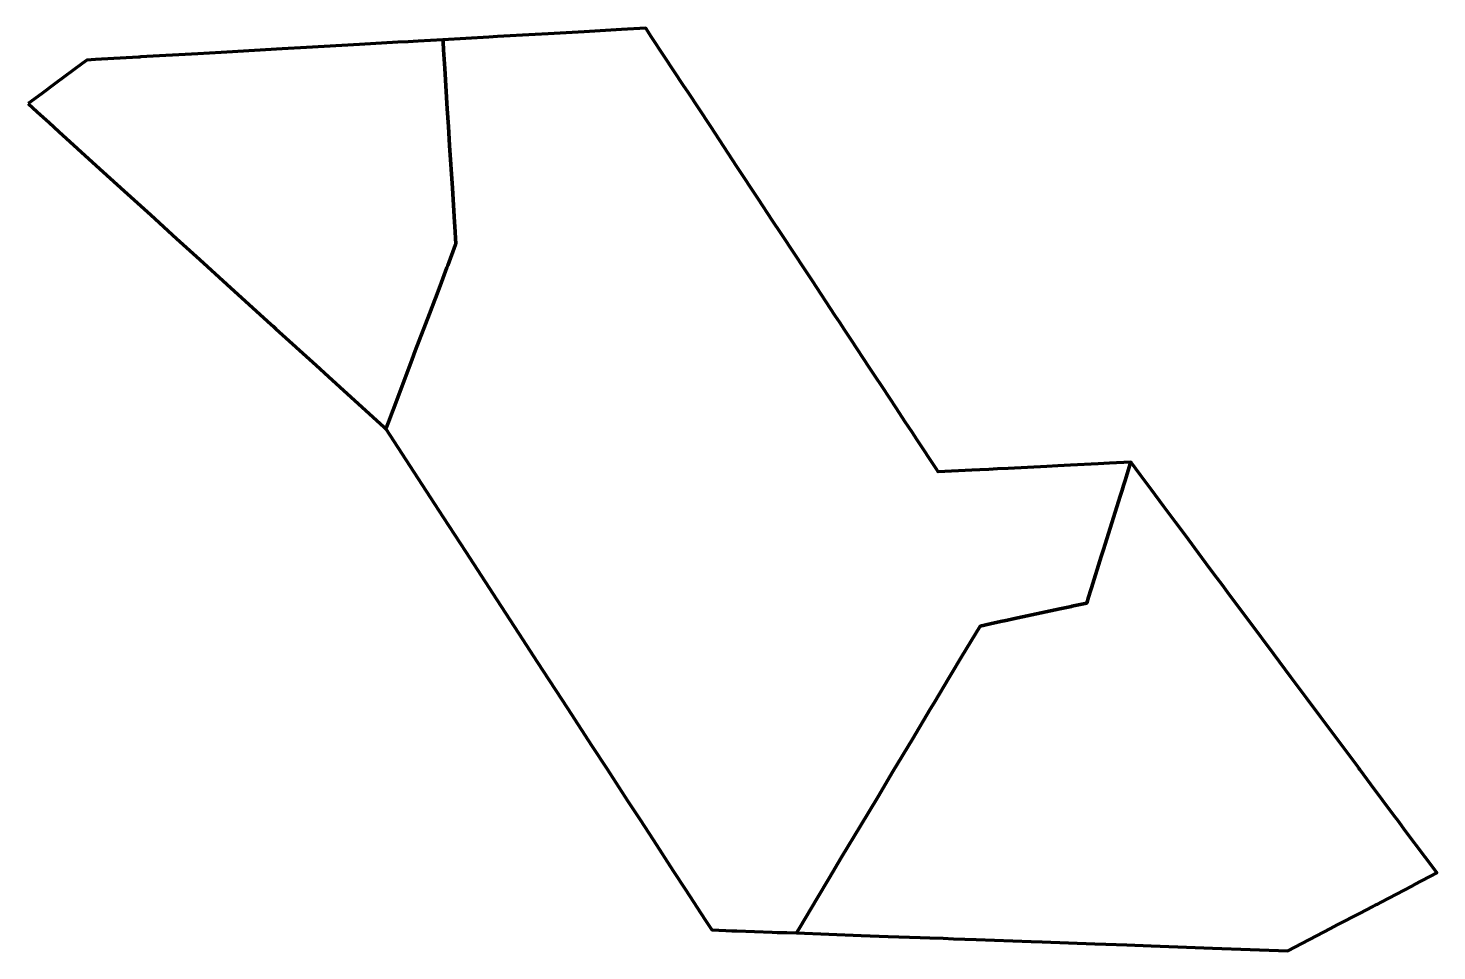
# Model space of a CAD drawing. Header units: metres. Extents: x 807747 to 807883, y 9157370 to 9157459.
import ezdxf

# ---------------------------------------------------------------- set-up
doc = ezdxf.new("R2010")
doc.units = ezdxf.units.M
doc.header["$MEASUREMENT"] = 0
doc.layers.add('2828-21180', color=1, linetype='Continuous')

msp = doc.modelspace()

# ---------------------------------------------------------------- linework, layer by layer
at = {"layer": '2828-21180', "color": 3, "lineweight": 70, "true_color": 0x00ff00}
msp.add_lwpolyline([(807746.79, 9157451.57), (807747.65, 9157450.78), (807748.8, 9157449.74), (807749.75, 9157448.88), (807753.37, 9157445.58), (807756.08, 9157443.12), (807758.63, 9157440.8), (807761.14, 9157438.51), (807763.39, 9157436.47), (807765.99, 9157434.1), (807770.26, 9157430.21), (807770.46, 9157430.03), (807770.52, 9157429.98), (807770.74, 9157429.78), (807774.62, 9157426.25), (807775.81, 9157425.17), (807777.67, 9157423.48), (807781.16, 9157420.3), (807781.36, 9157420.11), (807781.61, 9157420.76), (807782, 9157421.79), (807782.12, 9157422.1), (807783.91, 9157426.83), (807784.21, 9157427.64), (807785.57, 9157431.23), (807786.09, 9157432.59), (807786.21, 9157432.91), (807786.73, 9157434.29), (807787.27, 9157435.72), (807787.35, 9157435.92), (807788.11, 9157437.92), (807788.14, 9157438), (807788.03, 9157439.67), (807788, 9157440.11), (807787.79, 9157443.4), (807787.53, 9157447.51), (807787.41, 9157449.36), (807787.3, 9157451.05), (807787.05, 9157454.97), (807786.94, 9157456.76), (807786.89, 9157457.51), (807786.88, 9157457.74), (807784.49, 9157457.61), (807783.53, 9157457.55), (807782.52, 9157457.5), (807778.8, 9157457.28), (807773.7, 9157456.99), (807771.34, 9157456.86), (807768.65, 9157456.7), (807766, 9157456.55), (807765.45, 9157456.52), (807763.18, 9157456.39), (807757.64, 9157456.08), (807757.58, 9157456.07), (807757.58, 9157456.07), (807757.45, 9157456.07), (807753.31, 9157455.83), (807752.46, 9157455.78), (807751.99, 9157455.43), (807751.13, 9157454.8), (807749.39, 9157453.5), (807748.06, 9157452.52)], close=True, dxfattribs=at)
at = {"layer": '2828-21180', "color": 40, "lineweight": 70, "true_color": 0xffbb00}
msp.add_lwpolyline([(807781.36, 9157420.11), (807783.68, 9157416.54), (807785.66, 9157413.48), (807786.9, 9157411.57), (807789.09, 9157408.21), (807791.71, 9157404.18), (807794.58, 9157399.76), (807796, 9157397.58), (807798.92, 9157393.1), (807801.29, 9157389.45), (807802.72, 9157387.25), (807804.77, 9157384.09), (807805.91, 9157382.34), (807807.23, 9157380.31), (807809.15, 9157377.36), (807810.34, 9157375.53), (807812.24, 9157372.6), (807812.87, 9157371.63), (807814.22, 9157371.58), (807814.8, 9157371.56), (807815.28, 9157371.55), (807818.71, 9157371.42), (807819.2, 9157371.4), (807819.54, 9157371.39), (807820.13, 9157371.37), (807821.05, 9157371.34), (807821.27, 9157371.71), (807821.37, 9157371.88), (807823.03, 9157374.65), (807824.22, 9157376.64), (807825.42, 9157378.66), (807827.24, 9157381.7), (807828.91, 9157384.48), (807830.38, 9157386.95), (807832.26, 9157390.09), (807833.99, 9157392.99), (807834.36, 9157393.61), (807835.81, 9157396.04), (807836.02, 9157396.38), (807837.02, 9157398.06), (807838.8, 9157401.03), (807839.77, 9157401.24), (807840.78, 9157401.46), (807841.31, 9157401.57), (807841.47, 9157401.61), (807842.01, 9157401.72), (807846.5, 9157402.69), (807847.48, 9157402.9), (807847.64, 9157402.93), (807847.67, 9157402.94), (807849.12, 9157403.25), (807849.3, 9157403.82), (807849.52, 9157404.53), (807849.57, 9157404.71), (807850.52, 9157407.74), (807850.74, 9157408.43), (807852.35, 9157413.58), (807852.53, 9157414.17), (807852.67, 9157414.63), (807852.82, 9157415.1), (807853.32, 9157416.71), (807853.37, 9157416.87), (807851.3, 9157416.77), (807850.23, 9157416.71), (807847.55, 9157416.58), (807846.32, 9157416.52), (807845.25, 9157416.46), (807841.53, 9157416.28), (807840.48, 9157416.23), (807839.65, 9157416.18), (807838.79, 9157416.14), (807838.02, 9157416.1), (807834.75, 9157415.94), (807834.58, 9157416.2), (807832.69, 9157419.07), (807832.23, 9157419.77), (807831.53, 9157420.83), (807830.71, 9157422.07), (807829.36, 9157424.12), (807828.63, 9157425.23), (807828.12, 9157426.01), (807826.33, 9157428.72), (807825.7, 9157429.69), (807825.24, 9157430.39), (807824.8, 9157431.05), (807822.57, 9157434.44), (807821.72, 9157435.72), (807820.92, 9157436.94), (807819.54, 9157439.03), (807818.75, 9157440.24), (807817.36, 9157442.35), (807815.33, 9157445.42), (807812.73, 9157449.37), (807810.54, 9157452.7), (807810.18, 9157453.25), (807808.24, 9157456.2), (807807.05, 9157458), (807806.48, 9157458.86), (807804.13, 9157458.73), (807800.53, 9157458.52), (807797.04, 9157458.32), (807795.79, 9157458.25), (807792.17, 9157458.05), (807791.33, 9157458), (807786.88, 9157457.74), (807786.89, 9157457.51), (807786.94, 9157456.76), (807787.05, 9157454.97), (807787.3, 9157451.05), (807787.41, 9157449.36), (807787.53, 9157447.51), (807787.79, 9157443.4), (807788, 9157440.11), (807788.03, 9157439.67), (807788.14, 9157438), (807788.11, 9157437.92), (807787.35, 9157435.92), (807787.27, 9157435.72), (807786.73, 9157434.29), (807786.21, 9157432.91), (807786.09, 9157432.59), (807785.57, 9157431.23), (807784.21, 9157427.64), (807783.91, 9157426.83), (807782.12, 9157422.1), (807782, 9157421.79), (807781.61, 9157420.76)], close=True, dxfattribs=at)
at = {"layer": '2828-21180', "color": 254, "lineweight": 70, "true_color": 0xcccccc}
msp.add_lwpolyline([(807821.27, 9157371.71), (807821.05, 9157371.34), (807824.2, 9157371.22), (807827.31, 9157371.11), (807829.91, 9157371.01), (807833, 9157370.9), (807833.96, 9157370.87), (807835.24, 9157370.82), (807836.23, 9157370.78), (807838.43, 9157370.7), (807843.74, 9157370.51), (807844.8, 9157370.47), (807849.9, 9157370.29), (807850.95, 9157370.25), (807852.99, 9157370.18), (807855.33, 9157370.09), (807857.93, 9157370), (807861.26, 9157369.87), (807868.55, 9157369.61), (807872.68, 9157371.77), (807873.33, 9157372.11), (807875.54, 9157373.27), (807876.72, 9157373.88), (807877.09, 9157374.08), (807877.22, 9157374.14), (807877.57, 9157374.33), (807880.55, 9157375.88), (807880.81, 9157376.02), (807882.96, 9157377.14), (807882.91, 9157377.21), (807881.83, 9157378.66), (807879.93, 9157381.2), (807879.22, 9157382.17), (807878.84, 9157382.68), (807876.58, 9157385.71), (807875.51, 9157387.15), (807875.43, 9157387.26), (807875.37, 9157387.34), (807871.71, 9157392.25), (807870.39, 9157394.02), (807868.86, 9157396.08), (807866.65, 9157399.05), (807866.23, 9157399.6), (807865.81, 9157400.18), (807865.31, 9157400.84), (807862.72, 9157404.32), (807862.23, 9157404.97), (807861.7, 9157405.7), (807861.09, 9157406.51), (807860.27, 9157407.61), (807858.59, 9157409.87), (807857.68, 9157411.08), (807856.54, 9157412.62), (807855.37, 9157414.2), (807854.31, 9157415.62), (807853.4, 9157416.84), (807853.37, 9157416.87), (807853.32, 9157416.71), (807852.82, 9157415.1), (807852.67, 9157414.63), (807852.53, 9157414.17), (807852.35, 9157413.58), (807850.74, 9157408.43), (807850.52, 9157407.74), (807849.57, 9157404.71), (807849.52, 9157404.53), (807849.3, 9157403.82), (807849.12, 9157403.25), (807847.67, 9157402.94), (807847.64, 9157402.93), (807847.48, 9157402.9), (807846.5, 9157402.69), (807842.01, 9157401.72), (807841.47, 9157401.61), (807841.31, 9157401.57), (807840.78, 9157401.46), (807839.77, 9157401.24), (807838.8, 9157401.03), (807837.02, 9157398.06), (807836.02, 9157396.38), (807835.81, 9157396.04), (807834.36, 9157393.61), (807833.99, 9157392.99), (807832.26, 9157390.09), (807830.38, 9157386.95), (807828.91, 9157384.48), (807827.24, 9157381.7), (807825.42, 9157378.66), (807824.22, 9157376.64), (807823.03, 9157374.65), (807821.37, 9157371.88)], close=True, dxfattribs=at)

doc.saveas('drawing.dxf')
